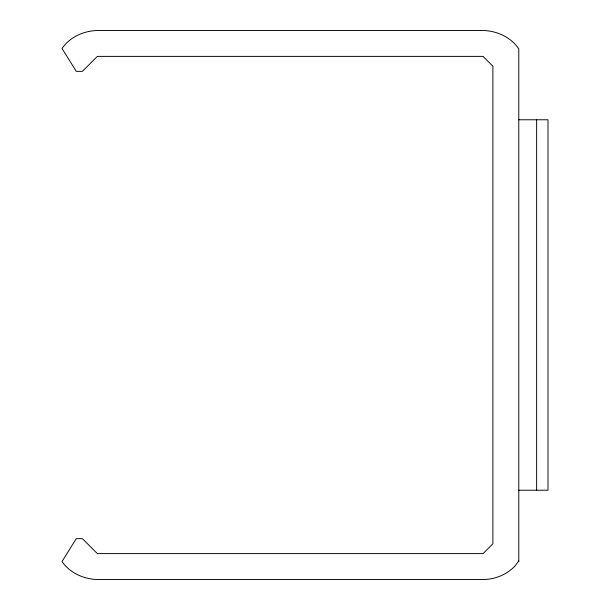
<?xml version="1.0" encoding="UTF-8"?>
<svg xmlns="http://www.w3.org/2000/svg" width="610" height="610" viewBox="0 0 610 610"><rect width="100%" height="100%" fill="white"/><g stroke="black" fill="none" stroke-linecap="round" stroke-linejoin="round"><path stroke-width="0.91" d="M518.782 561.025L514.634 566.431A44.637 44.637 0 0 1 483.074 579.5L96.845 579.5C83.387 578.981 69.731 572.82 62.006 561.52L76.265 538.653L82.419 538.653L97.371 553.613L483.074 553.613L492.888 543.792L492.888 66.208L483.074 56.387L97.371 56.387L82.419 71.347L76.265 71.347L62.006 48.48C69.731 37.179 83.387 31.018 96.845 30.5L483.654 30.5C497.287 31.003 511.058 37.355 518.782 48.853L518.782 561.52M518.782 119.766L547.993 119.766L547.993 490.234L518.782 490.234M536.632 119.766L536.632 490.234"/></g></svg>
